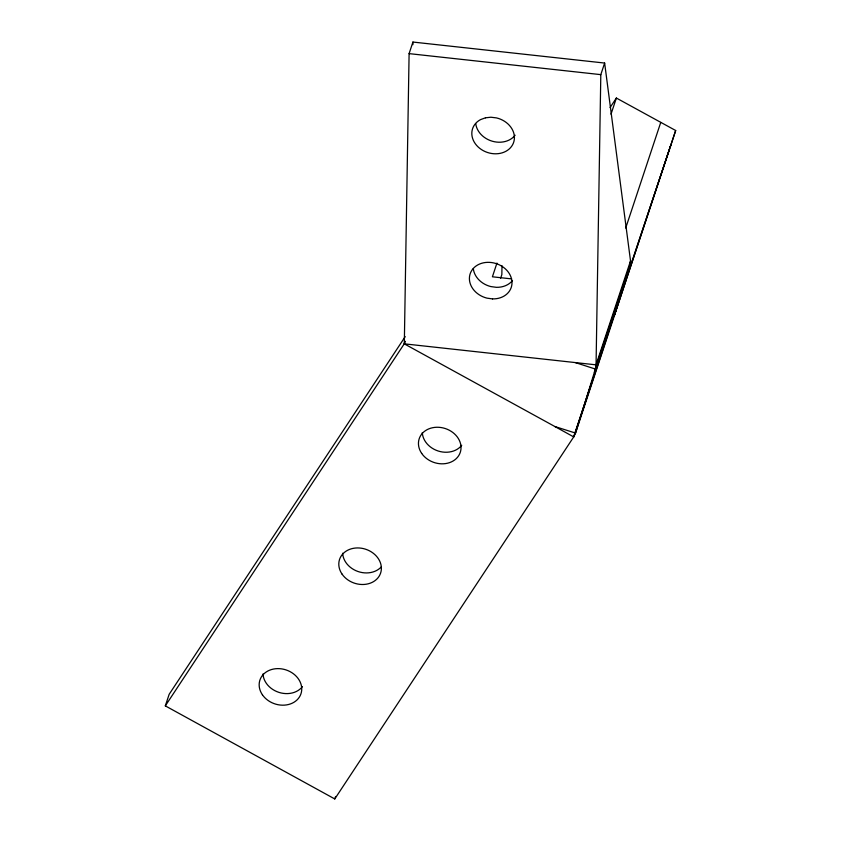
<?xml version="1.0" encoding="UTF-8"?>
<svg xmlns="http://www.w3.org/2000/svg" width="841" height="841" viewBox="0 0 841 841"><rect width="100%" height="100%" fill="white"/><g stroke="black" fill="none" stroke-linecap="round" stroke-linejoin="round"><path stroke-width="1.26" d="M574.992 362.545L596.059 364.847L600.81 74.639L604.637 63.054L412.931 42.05L409.104 53.624L404.321 343.538L405.078 341.225M412.889 44.678L412.931 42.05M501.993 265.745L501.846 274.555L500.616 278.297M596.006 365.089L595.396 369.052L575.528 433.073L573.709 436.91L334.771 798.95L165.32 705.872L169.167 694.298L405.204 336.631M610.072 107.574L616.369 98.04L675.68 130.513L614.256 315.669L629.867 265.136L630.529 260.931L604.637 63.054M608.463 332.311L626.345 278.403M594.366 372.374L595.134 368.968L575.307 362.576M405.015 341.52L404.248 343.832L554.892 426.534L575.528 433.073L675.68 130.513M496.947 263.075L492.405 276.794L511.58 278.886M596.059 364.847L630.529 260.931M334.771 798.95L335.601 796.469M611.008 114.187L616.369 98.04M625.704 228.037L660.753 122.408M629.867 265.136L595.134 368.968M554.892 426.534L573.709 436.91L607.938 333.993M631.318 263.443L669.531 148.815M573.709 436.91L608.222 332.941M669.751 147.69L671.433 144.032M669.783 147.596L670.014 147.017M165.32 705.872L404.248 343.832L574.76 362.513M409.104 53.624L600.81 74.639M461.73 445.267A21.645 17.882 18.4 0 1 438.172 451.007A21.645 17.882 18.4 0 1 422.308 432.558M381.309 566.866A21.645 17.882 18.4 0 1 357.856 571.46A21.645 17.882 18.4 0 1 342.665 553.231M302.445 686.624A21.645 17.882 18.4 0 1 278.886 692.364A21.645 17.882 18.4 0 1 263.012 673.914M515.112 135.212A21.645 17.882 18.3 0 1 492.237 141.204A21.645 17.882 18.3 0 1 475.764 123.764M512.495 280.568A21.645 17.882 18.3 0 1 496.379 287.328L490.818 286.571A21.645 17.882 18.3 0 1 473.304 268.542M485.488 117.803L480.6 119.59A21.645 17.882 18.3 0 0 479.706 148.321A21.645 17.882 18.3 0 0 512.579 144.81A21.645 17.882 18.3 0 0 496.453 117.898L490.902 117.225L485.488 117.803M492.542 298.902L486.992 298.145A21.645 17.882 18.3 0 1 473.252 268.489A21.645 17.882 18.3 0 1 509.152 273.346A21.645 17.882 18.3 0 1 492.542 298.902M421.709 453.436A21.645 17.882 18.4 0 0 458.566 455.885A21.645 17.882 18.4 0 0 438.949 427.302A21.645 17.882 18.4 0 0 421.709 453.436M342.056 574.109A21.645 17.882 18.4 0 0 378.923 576.558A21.645 17.882 18.4 0 0 359.296 547.985A21.645 17.882 18.4 0 0 342.056 574.109M262.413 694.792A21.645 17.882 18.4 0 0 299.28 697.242A21.645 17.882 18.4 0 0 279.654 668.669A21.645 17.882 18.4 0 0 262.413 694.792"/></g></svg>
